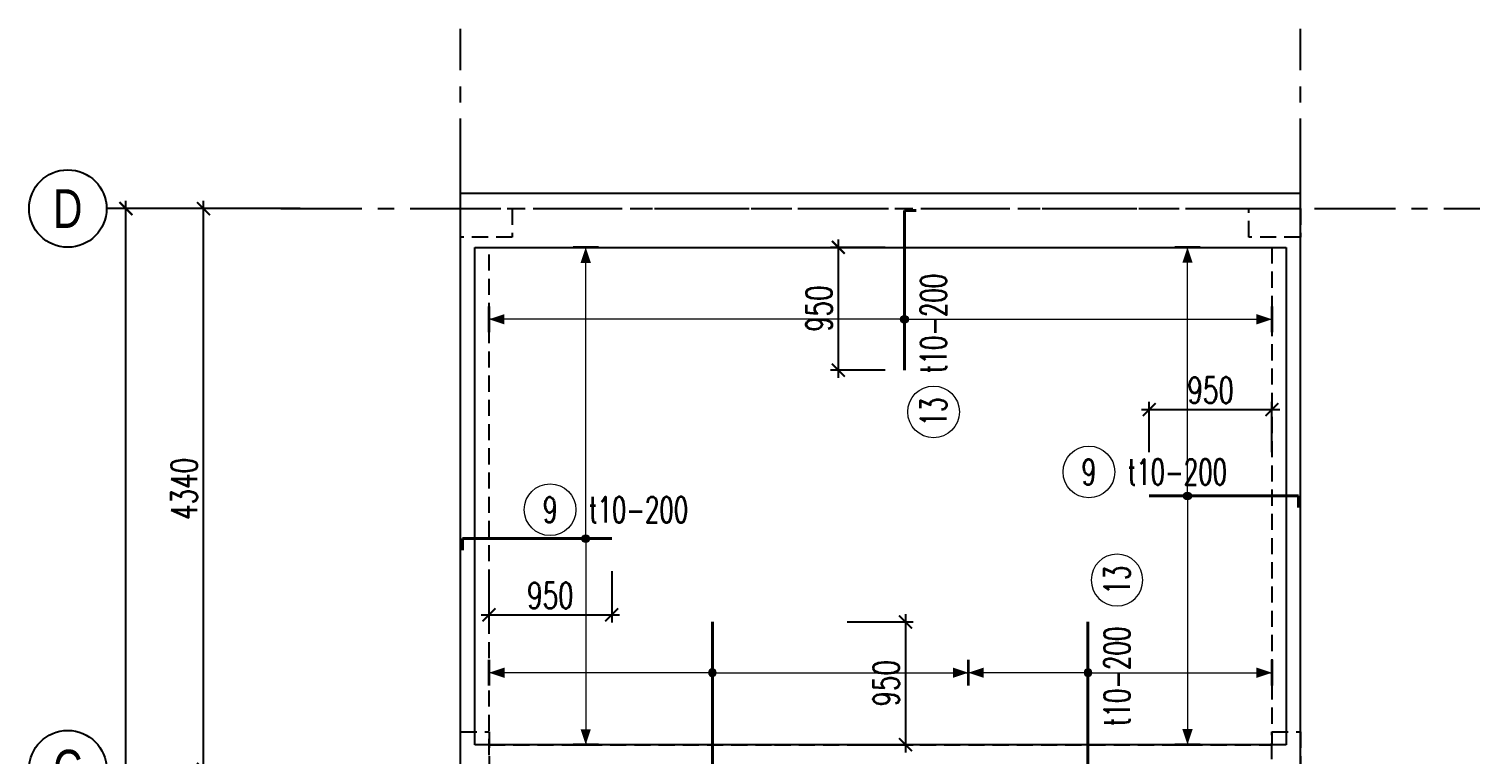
# Model space of a CAD drawing. Header units: millimetres. Extents: x -529861 to -223882, y -171969 to 61504.
# Drawn here: x -386328 to -375098, y -49155 to -43535 of the extents above; entities that cross this region are included whole.
import ezdxf
from ezdxf.enums import TextEntityAlignment as Align

# ---------------------------------------------------------------- set-up
doc = ezdxf.new("R2010")
doc.units = ezdxf.units.MM
doc.header["$LTSCALE"] = 5000
for name, pattern in [('ACAD_ISO07W100', [3, 0, -3]), ('CENTER', [2, 1.25, -0.25, 0.25, -0.25]), ('CONTINU', [0]), ('HIDDEN', [0.375, 0.25, -0.125]), ('HIDDEN2', [0.1875, 0.125, -0.0625])]:
    doc.linetypes.add(name, pattern=pattern)
doc.layers.get('Defpoints').update_dxf_attribs({"color": 143})
for name, color, linetype, lineweight in [('kata_dim', 8, 'Continuous', 15), ('S-hatch', 8, 'Continuous', 5), ('S-text', 2, 'Continuous', 20), ('S-Thep', 3, 'Continuous', 40), ('S-Thep duoi', 3, 'HIDDEN2', 40)]:
    doc.layers.add(name, color=color, linetype=linetype, lineweight=lineweight)
for name, color, linetype in [('KCS_AXIS', 18, 'CENTER'), ('KCS_BORDER', 3, 'Continuous'), ('KCS_CHI', 1, 'Continuous'), ('KCS_DIM', 1, 'Continuous'), ('KCS_HIDDEN', 8, 'HIDDEN'), ('KCS_TEXT', 2, 'Continuous')]:
    doc.layers.add(name, color=color, linetype=linetype)
doc.styles.add('s-text', font='vnsimli.shx', dxfattribs={"width": 0.7})
doc.styles.add('style1', font='arial.ttf', dxfattribs={"width": 0.75})
doc.styles.add('vnsimpli', font='vnsimli.shx', dxfattribs={"width": 0.65})
doc.dimstyles.new('1-100s', dxfattribs={"dimtxt": 200, "dimasz": 100, "dimexe": 60, "dimexo": 0, "dimgap": 50, "dimtad": 1, "dimdec": 0, "dimzin": 0, "dimdsep": 46, "dimtxsty": 's-text', "dimblk1": 'ARCHTICK', "dimblk2": 'ARCHTICK', "dimsah": 1, "dimcen": 80, "dimdle": 60, "dimclrd": 9, "dimclre": 9, "dimclrt": 2, "dimadec": 0, "dimazin": 0, "dimtfac": 0.0001, "dimtdec": 0, "dimtix": 1, "dimtmove": 1, "dimatfit": 3, "dimldrblk": 'ARCHTICK', "dimfxl": 200, "dimtolj": 1, "dimtzin": 0, "dimarcsym": 0})

# ---------------------------------------------------------------- blocks, each defined once
blk = doc.blocks.new('_ArchTick')
at = {"color": 0, "linetype": 'ByBlock', "const_width": 0.15}
blk.add_lwpolyline([(-0.5, -0.5), (0.5, 0.5)], dxfattribs=at)
blk = doc.blocks.new('*D1162')
at = {"layer": 'Defpoints', "color": 0, "ltscale": 1500, "transparency": 16777216}
for p in [(-32095, -34838), (-31346, -34838), (-31495, -39178)]:
    blk.add_point(p, dxfattribs=at)
at = {"layer": 'KCS_DIM', "color": 9, "lineweight": -2, "ltscale": 1500, "transparency": 16777216}
for p, q in [((-32095, -39238), (-32095, -34778)), ((-31346, -34838), (-32155, -34838)), ((-31495, -39178), (-32155, -39178))]:
    blk.add_line(p, q, dxfattribs=at)
at = {"layer": 'KCS_DIM', "color": 9, "lineweight": -2, "ltscale": 1500, "transparency": 16777216, "xscale": 100, "yscale": 100, "zscale": 100}
for p, rotation in [((-32095, -34838), 90), ((-32095, -39178), 270)]:
    blk.add_blockref('_ArchTick', p, dxfattribs=dict(at, rotation=rotation))
at = {"layer": 'KCS_DIM', "color": 2, "ltscale": 1500, "transparency": 16777216, "insert": (-32245, -37008), "char_height": 200, "attachment_point": 5, "rotation": 90, "style": 's-text'}
blk.add_mtext('\\A1;4340', dxfattribs=at)
blk = doc.blocks.new('*D1163')
at = {"layer": 'Defpoints', "color": 0, "ltscale": 1500, "transparency": 16777216}
for p in [(-32695, -34838), (-31495, -34838), (-31495, -46138)]:
    blk.add_point(p, dxfattribs=at)
at = {"layer": 'KCS_DIM', "color": 9, "lineweight": -2, "ltscale": 1500, "transparency": 16777216}
for p, q in [((-32695, -46198), (-32695, -34778)), ((-31495, -34838), (-32755, -34838)), ((-31495, -46138), (-32755, -46138))]:
    blk.add_line(p, q, dxfattribs=at)
at = {"layer": 'KCS_DIM', "color": 9, "lineweight": -2, "ltscale": 1500, "transparency": 16777216, "xscale": 100, "yscale": 100, "zscale": 100}
for p, rotation in [((-32695, -34838), 90), ((-32695, -46138), 270)]:
    blk.add_blockref('_ArchTick', p, dxfattribs=dict(at, rotation=rotation))
at = {"layer": 'KCS_DIM', "color": 2, "ltscale": 1500, "transparency": 16777216, "insert": (-32845, -40488), "char_height": 200, "attachment_point": 5, "rotation": 90, "style": 's-text'}
blk.add_mtext('\\A1;11300', dxfattribs=at)
blk = doc.blocks.new('*U620')
h = blk.add_hatch(color=6)
edge = h.paths.add_edge_path()
edge.add_arc((7.49, 0), 0.3, 0, 360)
for p, q in [((9.5, 0), (9.5, 0)), ((-2.05, -0.9), (-2.05, -0.9))]:
    blk.add_line(p, q)
at = {"layer": 'kata_dim', "ltscale": 0.05}
for points in [[(6.49, 22.55, 0.2, 0.2, 0), (8.49, 22.55, 0, 0, 0)], [(6.49, -15.95, 0.2, 0.2, 0), (8.49, -15.95, 0, 0, 0)]]:
    blk.add_lwpolyline(points, format="xyseb", dxfattribs=at)
at = {"layer": 'kata_dim'}
blk.add_circle((4.73, 2.24), 2, dxfattribs=at)
at = {"layer": 'kata_dim', "color": 6}
blk.add_circle((7.49, 0), 0.3, dxfattribs=at)
at = {"layer": 'kata_dim', "linetype": 'ACAD_ISO07W100', "ltscale": 0.05}
for points in [[(7.09, 21.35), (7.49, 22.55), (7.89, 21.35)], [(7.09, -14.75), (7.49, -15.95), (7.89, -14.75)]]:
    blk.add_solid(points, dxfattribs=at)
at = {"layer": 'S-hatch', "ltscale": 40}
for q in [(7.49, 22.55), (7.49, -15.95)]:
    blk.add_line((7.49, 0), q, dxfattribs=at)
at = {"layer": 'S-Thep duoi', "linetype": 'CONTINU'}
for p, q in [((0, 0), (-2.05, 0)), ((-2.05, 0), (-2.05, -0.9)), ((0, 0), (9.5, 0)), ((9.5, 0), (9.5, 0))]:
    blk.add_line(p, q, dxfattribs=at)
at = {"layer": 'S-text', "style": 'vnsimpli', "width": 0.65}
blk.add_attdef('KHT', text='', height=2, dxfattribs=at).set_placement((4.73, 2.24), align=Align.MIDDLE_CENTER)
blk.add_attdef('DKT', (7.73, 1.24), '', height=2, dxfattribs=at)
blk = doc.blocks.new('*U622')
h = blk.add_hatch(color=6)
edge = h.paths.add_edge_path()
edge.add_arc((-5.57, 0), 0.3, 0, 360)
for p, q in [((-9.5, 0), (-9.5, 0)), ((2.85, -0.9), (2.85, -0.9))]:
    blk.add_line(p, q)
at = {"layer": 'kata_dim', "ltscale": 0.05}
for points in [[(-6.57, 32.16, 0.2, 0.2, 0), (-4.57, 32.16, 0, 0, 0)], [(-6.57, -28.44, 0.2, 0.2, 0), (-4.57, -28.44, 0, 0, 0)]]:
    blk.add_lwpolyline(points, format="xyseb", dxfattribs=at)
at = {"layer": 'kata_dim', "color": 6}
blk.add_circle((-5.57, 0), 0.3, dxfattribs=at)
at = {"layer": 'kata_dim'}
blk.add_circle((-12.74, -2.25), 2, dxfattribs=at)
at = {"layer": 'kata_dim', "linetype": 'ACAD_ISO07W100', "ltscale": 0.05}
for points in [[(-5.97, 30.96), (-5.57, 32.16), (-5.17, 30.96)], [(-5.97, -27.24), (-5.57, -28.44), (-5.17, -27.24)]]:
    blk.add_solid(points, dxfattribs=at)
at = {"layer": 'S-hatch', "ltscale": 40}
for q in [(-5.57, 32.16), (-5.57, -28.44)]:
    blk.add_line((-5.57, 0), q, dxfattribs=at)
at = {"layer": 'S-Thep duoi', "linetype": 'CONTINU'}
for p, q in [((0, 0), (-9.5, 0)), ((-9.5, 0), (-9.5, 0)), ((0, 0), (2.85, 0)), ((2.85, 0), (2.85, -0.9))]:
    blk.add_line(p, q, dxfattribs=at)
at = {"layer": 'S-text', "style": 'vnsimpli', "width": 0.65}
blk.add_attdef('KHT', text='', height=2, dxfattribs=at).set_placement((-12.74, -2.25), align=Align.MIDDLE_CENTER)
blk.add_attdef('DKT', (-9.74, -3.25), '', height=2, dxfattribs=at)
blk = doc.blocks.new('*U579')
h = blk.add_hatch(color=6)
edge = h.paths.add_edge_path()
edge.add_arc((-6.54, 0), 0.3, 0, 360)
for p, q in [((-9.5, 0), (-9.5, 0)), ((2.05, -0.9), (2.05, -0.9))]:
    blk.add_line(p, q)
at = {"layer": 'kata_dim', "ltscale": 0.05}
for points in [[(-7.54, 19.25, 0.2, 0.2, 0), (-5.54, 19.25, 0, 0, 0)], [(-7.54, -19.25, 0.2, 0.2, 0), (-5.54, -19.25, 0, 0, 0)]]:
    blk.add_lwpolyline(points, format="xyseb", dxfattribs=at)
at = {"layer": 'kata_dim'}
blk.add_circle((-14.17, 1.86), 2, dxfattribs=at)
at = {"layer": 'kata_dim', "color": 6}
blk.add_circle((-6.54, 0), 0.3, dxfattribs=at)
at = {"layer": 'kata_dim', "linetype": 'ACAD_ISO07W100', "ltscale": 0.05}
for points in [[(-6.94, 18.05), (-6.54, 19.25), (-6.14, 18.05)], [(-6.94, -18.05), (-6.54, -19.25), (-6.14, -18.05)]]:
    blk.add_solid(points, dxfattribs=at)
at = {"layer": 'S-hatch', "ltscale": 40}
for q in [(-6.54, 19.25), (-6.54, -19.25)]:
    blk.add_line((-6.54, 0), q, dxfattribs=at)
at = {"layer": 'S-Thep duoi', "linetype": 'CONTINU'}
for p, q in [((0, 0), (-9.5, 0)), ((-9.5, 0), (-9.5, 0)), ((0, 0), (2.05, 0)), ((2.05, 0), (2.05, -0.9))]:
    blk.add_line(p, q, dxfattribs=at)
at = {"layer": 'S-text', "style": 'vnsimpli', "width": 0.65}
blk.add_attdef('KHT', text='', height=2, dxfattribs=at).set_placement((-14.17, 1.86), align=Align.MIDDLE_CENTER)
blk.add_attdef('DKT', (-11.17, 0.86), '', height=2, dxfattribs=at)
blk = doc.blocks.new('*U580')
h = blk.add_hatch(color=6)
edge = h.paths.add_edge_path()
edge.add_arc((-5.57, 0), 0.3, 0, 360)
for p, q in [((-9.5, 0), (-9.5, 0)), ((2.85, -0.9), (2.85, -0.9))]:
    blk.add_line(p, q)
at = {"layer": 'kata_dim', "ltscale": 0.05}
for points in [[(-6.57, 9.26, 0.2, 0.2, 0), (-4.57, 9.26, 0, 0, 0)], [(-6.57, -14.24, 0.2, 0.2, 0), (-4.57, -14.24, 0, 0, 0)]]:
    blk.add_lwpolyline(points, format="xyseb", dxfattribs=at)
at = {"layer": 'kata_dim', "color": 6}
blk.add_circle((-5.57, 0), 0.3, dxfattribs=at)
at = {"layer": 'kata_dim'}
blk.add_circle((-12.74, -2.25), 2, dxfattribs=at)
at = {"layer": 'kata_dim', "linetype": 'ACAD_ISO07W100', "ltscale": 0.05}
for points in [[(-5.97, 8.06), (-5.57, 9.26), (-5.17, 8.06)], [(-5.97, -13.04), (-5.57, -14.24), (-5.17, -13.04)]]:
    blk.add_solid(points, dxfattribs=at)
at = {"layer": 'S-hatch', "ltscale": 40}
for q in [(-5.57, 9.26), (-5.57, -14.24)]:
    blk.add_line((-5.57, 0), q, dxfattribs=at)
at = {"layer": 'S-Thep duoi', "linetype": 'CONTINU'}
for p, q in [((0, 0), (-9.5, 0)), ((-9.5, 0), (-9.5, 0)), ((0, 0), (2.85, 0)), ((2.85, 0), (2.85, -0.9))]:
    blk.add_line(p, q, dxfattribs=at)
at = {"layer": 'S-text', "style": 'vnsimpli', "width": 0.65}
blk.add_attdef('KHT', text='', height=2, dxfattribs=at).set_placement((-12.74, -2.25), align=Align.MIDDLE_CENTER)
blk.add_attdef('DKT', (-9.74, -3.25), '', height=2, dxfattribs=at)
blk = doc.blocks.new('*U621')
h = blk.add_hatch(color=6)
edge = h.paths.add_edge_path()
edge.add_arc((-5.57, 0), 0.3, 0, 360)
for p, q in [((30, 0), (40, 0)), ((-9.5, 0), (-9.5, 0))]:
    blk.add_line(p, q)
at = {"layer": 'kata_dim', "ltscale": 0.05}
for points in [[(-6.57, 17.29, 0.2, 0.2, 0), (-4.57, 17.29, 0, 0, 0)], [(-6.57, -19.81, 0.2, 0.2, 0), (-4.57, -19.81, 0, 0, 0)]]:
    blk.add_lwpolyline(points, format="xyseb", dxfattribs=at)
at = {"layer": 'kata_dim', "color": 6}
blk.add_circle((-5.57, 0), 0.3, dxfattribs=at)
at = {"layer": 'kata_dim'}
blk.add_circle((9.82, -2.08), 2, dxfattribs=at)
at = {"layer": 'kata_dim', "linetype": 'ACAD_ISO07W100', "ltscale": 0.05}
for points in [[(-5.97, 16.09), (-5.57, 17.29), (-5.17, 16.09)], [(-5.97, -18.61), (-5.57, -19.81), (-5.17, -18.61)]]:
    blk.add_solid(points, dxfattribs=at)
at = {"layer": 'S-hatch', "ltscale": 40}
for q in [(-5.57, 17.29), (-5.57, -19.81)]:
    blk.add_line((-5.57, 0), q, dxfattribs=at)
at = {"layer": 'S-Thep duoi', "linetype": 'CONTINU'}
for p, q in [((0, 0), (-9.5, 0)), ((-9.5, 0), (-9.5, 0)), ((0, 0), (30, 0)), ((30, 0), (30, 0))]:
    blk.add_line(p, q, dxfattribs=at)
at = {"layer": 'S-text', "style": 'vnsimpli', "width": 0.65}
blk.add_attdef('KHT', text='', height=2, dxfattribs=at).set_placement((9.82, -2.08), align=Align.MIDDLE_CENTER)
blk.add_attdef('DKT', (12.82, -3.08), '', height=2, dxfattribs=at)
blk = doc.blocks.new('*D613')
at = {"layer": 'Defpoints', "color": 0, "ltscale": 1500, "transparency": 16777216}
for p in [(-379997, -48125), (-379997, -49075), (-379544, -49075)]:
    blk.add_point(p, dxfattribs=at)
at = {"layer": 'KCS_DIM', "color": 9, "lineweight": -2, "ltscale": 1500, "transparency": 16777216}
for p, q in [((-379997, -48125), (-379484, -48125)), ((-379544, -48065), (-379544, -49135)), ((-379997, -49075), (-379484, -49075))]:
    blk.add_line(p, q, dxfattribs=at)
at = {"layer": 'KCS_DIM', "color": 9, "lineweight": -2, "ltscale": 1500, "transparency": 16777216, "xscale": 100, "yscale": 100, "zscale": 100}
for p, rotation in [((-379544, -48125), 90), ((-379544, -49075), 270)]:
    blk.add_blockref('_ArchTick', p, dxfattribs=dict(at, rotation=rotation))
at = {"layer": 'KCS_DIM', "color": 2, "ltscale": 1500, "transparency": 16777216, "insert": (-379694, -48600), "char_height": 200, "attachment_point": 5, "rotation": 90, "style": 's-text'}
blk.add_mtext('\\A1;950', dxfattribs=at)
blk = doc.blocks.new('*D614')
at = {"layer": 'Defpoints', "color": 0, "ltscale": 1500, "transparency": 16777216}
for p in [(-376708, -46481), (-377658, -46811), (-376708, -46811)]:
    blk.add_point(p, dxfattribs=at)
at = {"layer": 'KCS_DIM', "color": 9, "lineweight": -2, "ltscale": 1500, "transparency": 16777216}
for p, q in [((-377718, -46481), (-376648, -46481)), ((-377658, -46811), (-377658, -46421)), ((-376708, -46811), (-376708, -46421))]:
    blk.add_line(p, q, dxfattribs=at)
at = {"layer": 'KCS_DIM', "color": 9, "lineweight": -2, "ltscale": 1500, "transparency": 16777216, "xscale": 100, "yscale": 100, "zscale": 100, "rotation": 180}
blk.add_blockref('_ArchTick', (-377658, -46481), dxfattribs=at)
at = {"layer": 'KCS_DIM', "color": 9, "lineweight": -2, "ltscale": 1500, "transparency": 16777216, "xscale": 100, "yscale": 100, "zscale": 100}
blk.add_blockref('_ArchTick', (-376708, -46481), dxfattribs=at)
at = {"layer": 'KCS_DIM', "color": 2, "ltscale": 1500, "transparency": 16777216, "insert": (-377183, -46331), "char_height": 200, "attachment_point": 5, "style": 's-text'}
blk.add_mtext('\\A1;950', dxfattribs=at)
blk = doc.blocks.new('*D615')
at = {"layer": 'Defpoints', "color": 0, "ltscale": 1500, "transparency": 16777216}
for p in [(-380064, -45225), (-379701, -45225), (-379701, -46175)]:
    blk.add_point(p, dxfattribs=at)
at = {"layer": 'KCS_DIM', "color": 9, "lineweight": -2, "ltscale": 1500, "transparency": 16777216}
for p, q in [((-379701, -45225), (-380124, -45225)), ((-380064, -46235), (-380064, -45165)), ((-379701, -46175), (-380124, -46175))]:
    blk.add_line(p, q, dxfattribs=at)
at = {"layer": 'KCS_DIM', "color": 9, "lineweight": -2, "ltscale": 1500, "transparency": 16777216, "xscale": 100, "yscale": 100, "zscale": 100}
for p, rotation in [((-380064, -45225), 90), ((-380064, -46175), 270)]:
    blk.add_blockref('_ArchTick', p, dxfattribs=dict(at, rotation=rotation))
at = {"layer": 'KCS_DIM', "color": 2, "ltscale": 1500, "transparency": 16777216, "insert": (-380214, -45700), "char_height": 200, "attachment_point": 5, "rotation": 90, "style": 's-text'}
blk.add_mtext('\\A1;950', dxfattribs=at)
blk = doc.blocks.new('*D616')
at = {"layer": 'Defpoints', "color": 0, "ltscale": 1500, "transparency": 16777216}
for p in [(-382768, -47731), (-381818, -47731), (-381818, -48070)]:
    blk.add_point(p, dxfattribs=at)
at = {"layer": 'KCS_DIM', "color": 9, "lineweight": -2, "ltscale": 1500, "transparency": 16777216}
for p, q in [((-382768, -47731), (-382768, -48130)), ((-381818, -47731), (-381818, -48130)), ((-382828, -48070), (-381758, -48070))]:
    blk.add_line(p, q, dxfattribs=at)
at = {"layer": 'KCS_DIM', "color": 9, "lineweight": -2, "ltscale": 1500, "transparency": 16777216, "xscale": 100, "yscale": 100, "zscale": 100, "rotation": 180}
blk.add_blockref('_ArchTick', (-382768, -48070), dxfattribs=at)
at = {"layer": 'KCS_DIM', "color": 9, "lineweight": -2, "ltscale": 1500, "transparency": 16777216, "xscale": 100, "yscale": 100, "zscale": 100}
blk.add_blockref('_ArchTick', (-381818, -48070), dxfattribs=at)
at = {"layer": 'KCS_DIM', "color": 2, "ltscale": 1500, "transparency": 16777216, "insert": (-382293, -47920), "char_height": 200, "attachment_point": 5, "style": 's-text'}
blk.add_mtext('\\A1;950', dxfattribs=at)
blk = doc.blocks.new('2-LUOI TRUC')
at = {"layer": 'KCS_AXIS', "ltscale": 0.1}
for p, q in [((-30105.3, -46766.5), (-30105.3, -33447.5)), ((-23605.3, -46766.5), (-23605.3, -33447.5)), ((-31495.3, -34837.5), (-22215.3, -34837.5))]:
    blk.add_line(p, q, dxfattribs=at)
at = {"layer": 'KCS_CHI', "ltscale": 1500}
blk.add_line((-32695.3, -34837.5), (-32845.3, -34837.5), dxfattribs=at)
for centre in [(-33145.3, -34837.5), (-33145.3, -39177.5)]:
    blk.add_circle(centre, 300, dxfattribs=at)
at = {"layer": 'KCS_TEXT', "color": 4, "ltscale": 1500, "style": 'style1', "width": 0.75}
for s, p in [('D', (-33145.3, -34837.5)), ('C', (-33145.3, -39177.5))]:
    blk.add_text(s, height=300, dxfattribs=at).set_placement(p, align=Align.MIDDLE_CENTER)
at = {"layer": 'KCS_DIM', "ltscale": 1500}
for base, p1, p2, picture, middle in [((-32695.3, -34837.5), (-31495.3, -46137.5), (-31495.3, -34837.5), '*D1163', (-32845.3, -40487.5)), ((-32095.3, -34837.5), (-31495.3, -39177.5), (-31345.8, -34837.5), '*D1162', (-32245.3, -37007.5))]:
    dim = blk.add_linear_dim(base=base, p1=p1, p2=p2, angle=90, dimstyle='1-100s', dxfattribs=at)
    dim.commit()
    dim.dimension.update_dxf_attribs({"geometry": picture, "text_midpoint": middle})
blk = doc.blocks.new('2-MBC TUM')
at = {"layer": 'KCS_AXIS'}
blk.add_blockref('2-LUOI TRUC', (29995, 46028), dxfattribs=at)
blk = doc.blocks.new('2-MBKC TUM')
at = {"layer": 'KCS_BORDER', "ltscale": 1500}
for p, q in [((-4613, -67005), (-4613, -56065)), ((-4613, -56065), (1887, -56065)), ((1887, -67605), (1887, -56065)), ((-4503, -60335), (-4503, -56485)), ((-4503, -56485), (1777, -56485)), ((1777, -56485), (1777, -60335)), ((1777, -60335), (-4503, -60335))]:
    blk.add_line(p, q, dxfattribs=at)
at = {"layer": 'KCS_HIDDEN', "ltscale": 0.1}
for p, q in [((-4613, -56185), (1887, -56185)), ((-4393, -56485), (-2203, -56485)), ((-4393, -60415), (-4393, -56485)), ((-1983, -56485), (1667, -56485)), ((1667, -56485), (1667, -60335)), ((-4393, -60335), (-2203, -60335)), ((-2183, -60335), (1667, -60335))]:
    blk.add_line(p, q, dxfattribs=at)
for points in [[(-4213, -56185), (-4213, -56405), (-4613, -56405), (-4613, -56185)], [(1887, -56185), (1887, -56405), (1487, -56405), (1487, -56185)], [(-4613, -60235), (-4393, -60235), (-4393, -60635), (-4613, -60635)], [(1667, -60235), (1887, -60235), (1887, -60635), (1667, -60635)]]:
    blk.add_lwpolyline(points, close=True, dxfattribs=at)
at = {"layer": 'KCS_BORDER', "ltscale": 1500}
blk.add_blockref('2-MBC TUM', (-4503, -67375), dxfattribs=at)

msp = doc.modelspace()

# ---------------------------------------------------------------- block references
at = {"layer": 'KCS_BORDER', "color": 8, "ltscale": 1500, "true_color": 0x737373, "transparency": 33554687}
msp.add_blockref('2-MBKC TUM', (-378374.8, 11259.82), dxfattribs=at)
at = {"layer": 'S-Thep', "xscale": 100, "yscale": 100, "zscale": 100, "rotation": 90}
msp.add_blockref('*U622', (-379552.2, -45224.8), dxfattribs=at).add_auto_attribs({'KHT': '13', 'DKT': 't10-200'})
at = {"layer": 'S-Thep', "xscale": 100, "yscale": 100, "zscale": 100}
for name, p in [('*U620', (-382768.04, -47480.08)), ('*U579', (-376708.04, -47149.8))]:
    msp.add_blockref(name, p, dxfattribs=at).add_auto_attribs({'KHT': '9', 'DKT': 't10-200'})
at = {"layer": 'S-Thep'}
ref = msp.add_blockref('*U580', (-378132.31, -49074.8), dxfattribs=dict(at, xscale=-100, yscale=100, zscale=100, rotation=90))
ref.add_attrib('KHT', '13', dxfattribs={"layer": 'S-text', "height": 200, "rotation": 90, "style": 'vnsimpli', "width": 0.65}).set_placement((-377907.06, -47801.23), align=Align.MIDDLE_CENTER)
ref.add_attrib('DKT', 't10-200', (-377807.52, -48930.76), dxfattribs={"layer": 'S-text', "height": 200, "rotation": 90, "style": 'vnsimpli', "width": 0.65})
ref = msp.add_blockref('*U621', (-381038.68, -49074.8), dxfattribs=dict(at, xscale=-100, yscale=100, zscale=100, rotation=90))
ref.add_attrib('KHT', '11', dxfattribs={"layer": 'S-text', "height": 200, "rotation": 90, "style": 'vnsimpli', "width": 0.65}).set_placement((-380830.67, -50056.85), align=Align.MIDDLE_CENTER)
ref.add_attrib('DKT', 't10-200', (-380731.13, -51186.37), dxfattribs={"layer": 'S-text', "height": 200, "rotation": 90, "style": 'vnsimpli', "width": 0.65})

# ---------------------------------------------------------------- dimensions: what is measured, and where the dimension line sits
at = {"layer": 'KCS_DIM', "ltscale": 1500}
for base, p1, p2, picture, middle in [((-380064.27, -45224.8), (-379700.84, -46174.8), (-379700.84, -45224.8), '*D615', (-380214.27, -45699.8)), ((-379544.45, -49074.8), (-379997.05, -48124.8), (-379997.05, -49074.8), '*D613', (-379694.45, -48599.8))]:
    dim = msp.add_linear_dim(base=base, p1=p1, p2=p2, angle=90, dimstyle='1-100s', dxfattribs=at)
    dim.commit()
    dim.dimension.update_dxf_attribs({"geometry": picture, "text_midpoint": middle})
for base, p1, p2, picture, middle in [((-376708.04, -46481.29), (-377658.04, -46811.44), (-376708.04, -46811.44), '*D614', (-377183.04, -46331.29)), ((-381818.04, -48069.53), (-382768.04, -47731.19), (-381818.04, -47731.19), '*D616', (-382293.04, -47919.53))]:
    dim = msp.add_linear_dim(base=base, p1=p1, p2=p2, dimstyle='1-100s', dxfattribs=at)
    dim.commit()
    dim.dimension.update_dxf_attribs({"geometry": picture, "text_midpoint": middle})

doc.saveas('drawing.dxf')
